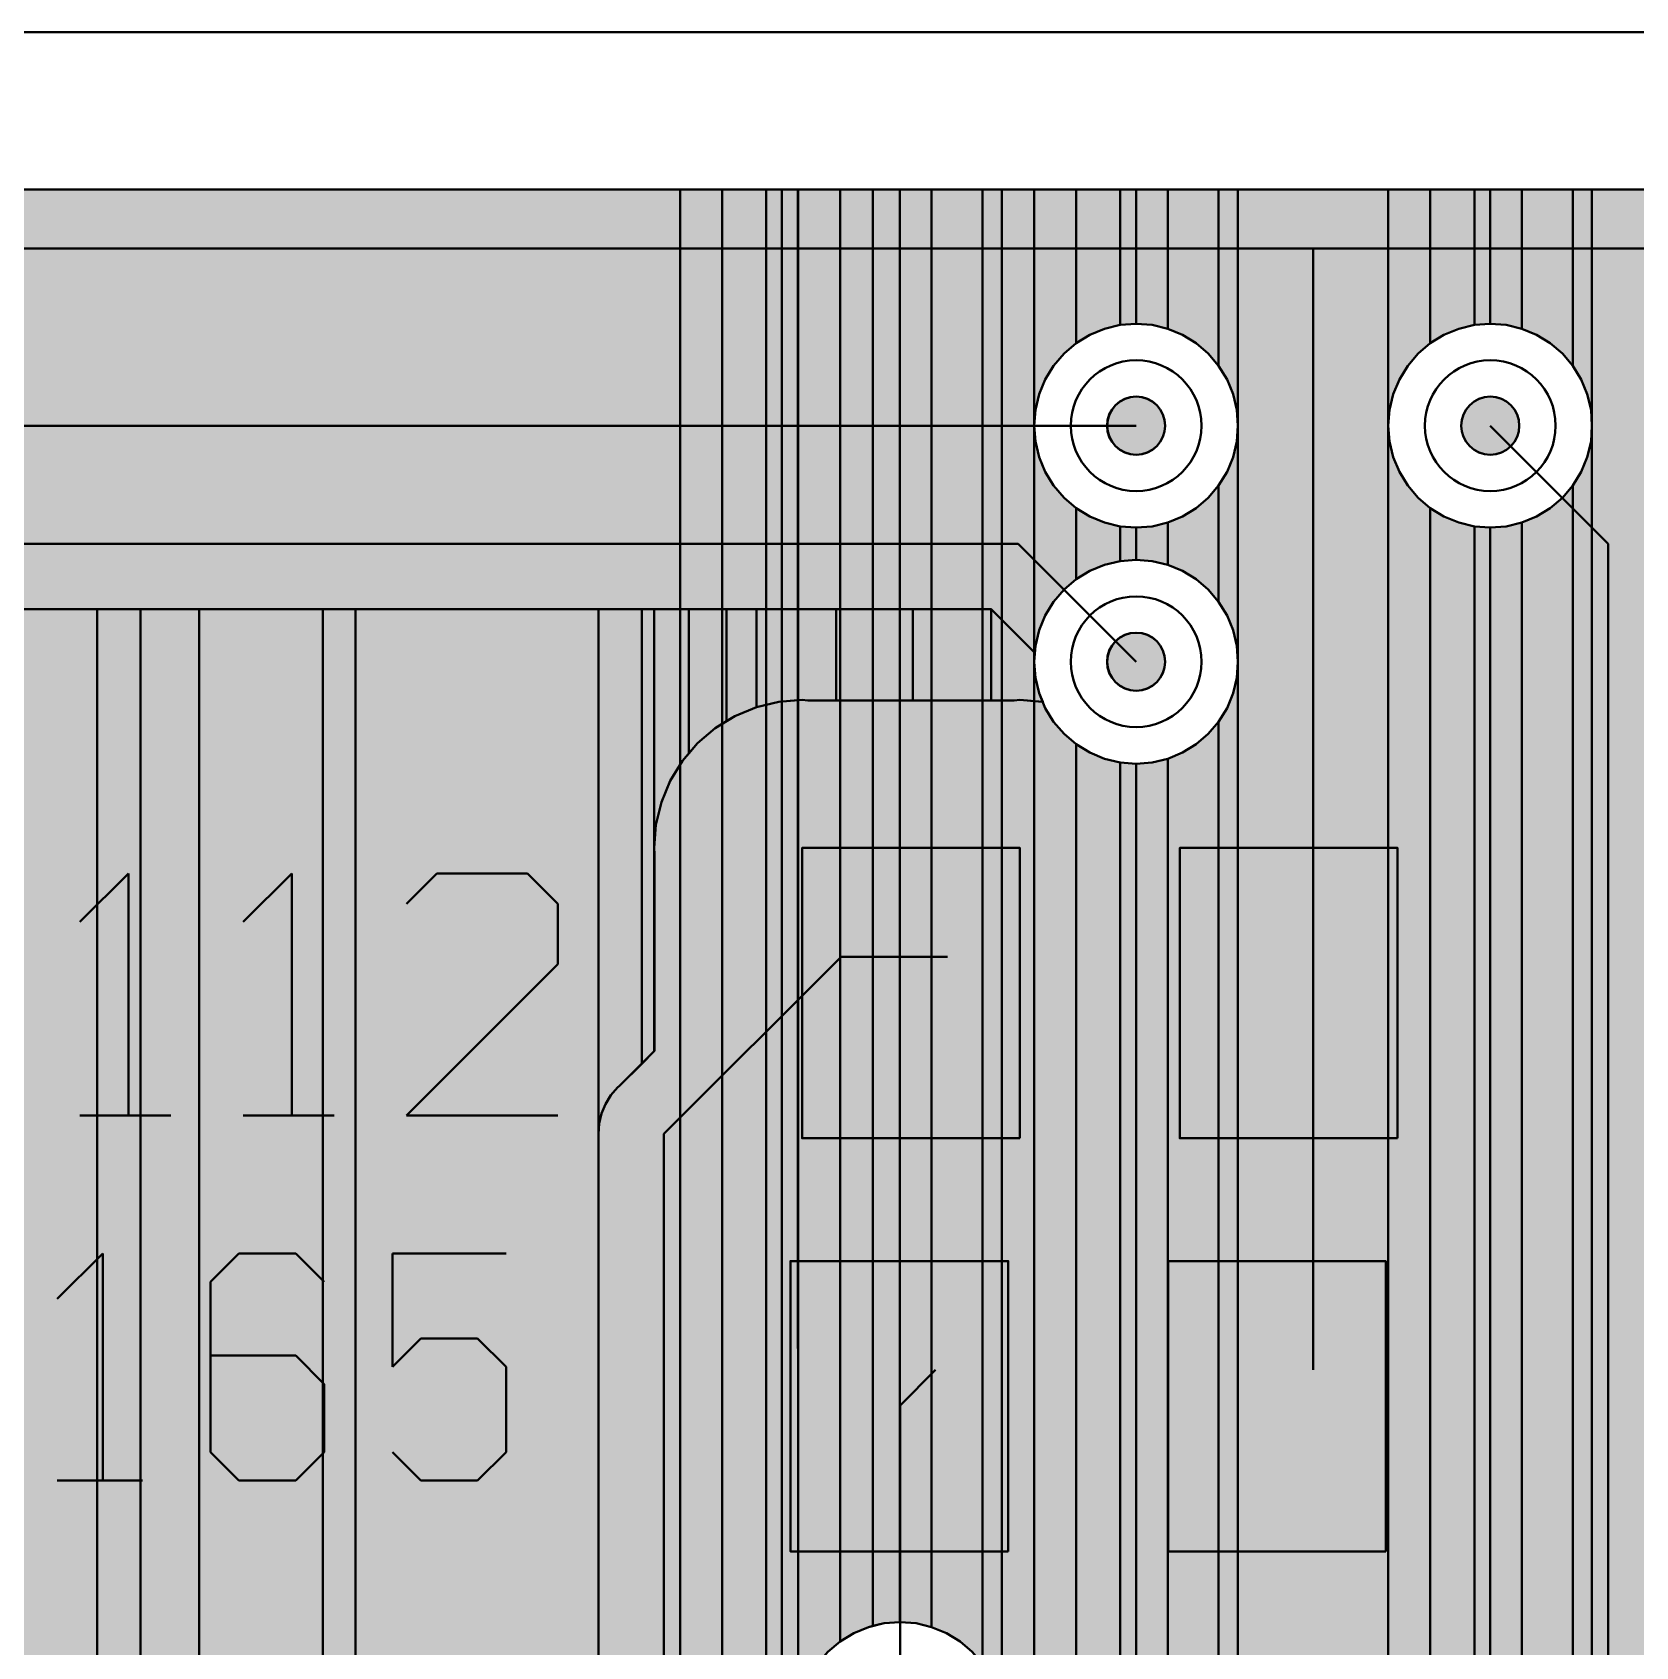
# Model space of a CAD drawing. Header units: millimetres. Extents: x 3.8 to 71.6, y 3.7 to 38.5.
# Drawn here: x 46.09 to 51.61, y 32.89 to 38.45 of the extents above; entities that cross this region are included whole.
import ezdxf

# ---------------------------------------------------------------- set-up
doc = ezdxf.new("R2010")
doc.units = ezdxf.units.MM
for name, color, linetype in [('bottom_copper', 7, 'Continuous'), ('drill_plated', 7, 'Continuous'), ('outline', 7, 'Continuous'), ('top_copper', 7, 'Continuous'), ('top_silk', 7, 'Continuous')]:
    doc.layers.add(name, color=color, linetype=linetype)

# ---------------------------------------------------------------- blocks, each defined once
blk = doc.blocks.new('Block560')
at = {"layer": 'bottom_copper', "lineweight": 40}
for points in [[(0, 33.3031), (-0.0536, 33.316), (-0.1085, 33.3203), (-0.109, 33.3202), (-0.109, 33.782), (0, 33.782), (0, 33.3031)], [(0.1755, 33.1756), (0.1398, 33.2175), (0.0979, 33.2532), (0.0509, 33.282), (0, 33.3031), (0, 33.782), (0.1755, 33.782), (0.1755, 33.1756)], [(0.2415, 32.9692), (0.2383, 33.0241), (0.2254, 33.0777), (0.2043, 33.1286), (0.1755, 33.1756), (0.1755, 33.782), (0.2415, 33.782), (0.2415, 32.9692)], [(5.0268, 0), (0.2415, 0), (0.2415, 33.782), (5.0268, 33.782), (5.0268, 0)], [(0.2415, 0), (0.1755, 0), (0.1755, 32.7628), (0.2043, 32.8098), (0.2254, 32.8607), (0.2383, 32.9143), (0.2415, 32.9692), (0.2415, 0)], [(0.1755, 0), (0, 0), (0, 32.6353), (0.0509, 32.6564), (0.0979, 32.6852), (0.1398, 32.7209), (0.1755, 32.7628), (0.1755, 0)], [(0, 0), (-0.109, 0), (-0.109, 32.6182), (-0.1085, 32.6181), (-0.0536, 32.6224), (0, 32.6353), (0, 0)]]:
    blk.add_hatch(color=7, dxfattribs=at).paths.add_polyline_path(points, flags=0)
at = {"layer": 'bottom_copper', "color": 7, "lineweight": 40}
for points in [[(0, 33.3031), (-0.0536, 33.316), (-0.1085, 33.3203), (-0.109, 33.3202), (-0.109, 33.782), (0, 33.782), (0, 33.3031)], [(0.1755, 33.1756), (0.1398, 33.2175), (0.0979, 33.2532), (0.0509, 33.282), (0, 33.3031), (0, 33.782), (0.1755, 33.782), (0.1755, 33.1756)], [(0.2415, 32.9692), (0.2383, 33.0241), (0.2254, 33.0777), (0.2043, 33.1286), (0.1755, 33.1756), (0.1755, 33.782), (0.2415, 33.782), (0.2415, 32.9692)], [(5.0268, 0), (0.2415, 0), (0.2415, 33.782), (5.0268, 33.782), (5.0268, 0)], [(0.2415, 0), (0.1755, 0), (0.1755, 32.7628), (0.2043, 32.8098), (0.2254, 32.8607), (0.2383, 32.9143), (0.2415, 32.9692), (0.2415, 0)], [(0.1755, 0), (0, 0), (0, 32.6353), (0.0509, 32.6564), (0.0979, 32.6852), (0.1398, 32.7209), (0.1755, 32.7628), (0.1755, 0)], [(0, 0), (-0.109, 0), (-0.109, 32.6182), (-0.1085, 32.6181), (-0.0536, 32.6224), (0, 32.6353), (0, 0)]]:
    blk.add_lwpolyline(points, close=True, dxfattribs=at)
blk = doc.blocks.new('Block825')
at = {"layer": 'bottom_copper', "lineweight": 40}
for points in [[(0, 33.3031), (-0.0536, 33.316), (-0.1085, 33.3203), (-0.109, 33.3202), (-0.109, 33.782), (0, 33.782), (0, 33.3031)], [(0.1755, 33.1756), (0.1398, 33.2175), (0.0979, 33.2532), (0.0509, 33.282), (0, 33.3031), (0, 33.782), (0.1755, 33.782), (0.1755, 33.1756)], [(0.2415, 32.9692), (0.2383, 33.0241), (0.2254, 33.0777), (0.2043, 33.1286), (0.1755, 33.1756), (0.1755, 33.782), (0.2415, 33.782), (0.2415, 32.9692)], [(0.7596, 0), (0.2415, 0), (0.2415, 33.782), (0.7596, 33.782), (0.7596, 0)], [(0.9043, 33.2532), (0.8624, 33.2175), (0.8267, 33.1756), (0.7979, 33.1286), (0.7768, 33.0777), (0.7639, 33.0241), (0.7596, 32.9692), (0.7596, 33.782), (0.9043, 33.782), (0.9043, 33.2532)], [(1.0558, 33.316), (1.0022, 33.3031), (0.9513, 33.282), (0.9043, 33.2532), (0.9043, 33.782), (1.0558, 33.782), (1.0558, 33.316)], [(1.1102, 33.3202), (1.0558, 33.316), (1.0558, 33.782), (1.1102, 33.782), (1.1102, 33.3202)], [(0.2415, 32.1564), (0.2383, 32.2113), (0.2254, 32.2649), (0.2043, 32.3158), (0.1755, 32.3628), (0.1755, 32.7628), (0.2043, 32.8098), (0.2254, 32.8607), (0.2383, 32.9143), (0.2415, 32.9692), (0.2415, 32.1564)], [(0.9043, 0), (0.7596, 0), (0.7596, 32.9692), (0.7639, 32.9143), (0.7768, 32.8607), (0.7979, 32.8098), (0.8267, 32.7628), (0.8624, 32.7209), (0.9043, 32.6852), (0.9043, 0)], [(0.1755, 32.3628), (0.1398, 32.4047), (0.0979, 32.4404), (0.0509, 32.4692), (0, 32.4903), (0, 32.6353), (0.0509, 32.6564), (0.0979, 32.6852), (0.1398, 32.7209), (0.1755, 32.7628), (0.1755, 32.3628)], [(0, 32.4903), (-0.0536, 32.5032), (-0.1085, 32.5075), (-0.109, 32.5074), (-0.109, 32.6182), (-0.1085, 32.6181), (-0.0536, 32.6224), (0, 32.6353), (0, 32.4903)], [(1.0558, 0), (0.9043, 0), (0.9043, 32.6852), (0.9513, 32.6564), (1.0022, 32.6353), (1.0558, 32.6224), (1.0558, 0)], [(1.1102, 0), (1.0558, 0), (1.0558, 32.6224), (1.1102, 32.6182), (1.1102, 0)], [(0.2415, 0), (0.1755, 0), (0.1755, 31.95), (0.2043, 31.997), (0.2254, 32.0479), (0.2383, 32.1015), (0.2415, 32.1564), (0.2415, 0)], [(0.1755, 0), (0, 0), (0, 31.8225), (0.0509, 31.8436), (0.0979, 31.8724), (0.1398, 31.9081), (0.1755, 31.95), (0.1755, 0)], [(0, 0), (-0.109, 0), (-0.109, 31.8054), (-0.1085, 31.8053), (-0.0536, 31.8096), (0, 31.8225), (0, 0)]]:
    blk.add_hatch(color=7, dxfattribs=at).paths.add_polyline_path(points, flags=0)
at = {"layer": 'bottom_copper', "color": 7, "lineweight": 40}
for points in [[(0, 33.3031), (-0.0536, 33.316), (-0.1085, 33.3203), (-0.109, 33.3202), (-0.109, 33.782), (0, 33.782), (0, 33.3031)], [(0.1755, 33.1756), (0.1398, 33.2175), (0.0979, 33.2532), (0.0509, 33.282), (0, 33.3031), (0, 33.782), (0.1755, 33.782), (0.1755, 33.1756)], [(0.2415, 32.9692), (0.2383, 33.0241), (0.2254, 33.0777), (0.2043, 33.1286), (0.1755, 33.1756), (0.1755, 33.782), (0.2415, 33.782), (0.2415, 32.9692)], [(0.7596, 0), (0.2415, 0), (0.2415, 33.782), (0.7596, 33.782), (0.7596, 0)], [(0.9043, 33.2532), (0.8624, 33.2175), (0.8267, 33.1756), (0.7979, 33.1286), (0.7768, 33.0777), (0.7639, 33.0241), (0.7596, 32.9692), (0.7596, 33.782), (0.9043, 33.782), (0.9043, 33.2532)], [(1.0558, 33.316), (1.0022, 33.3031), (0.9513, 33.282), (0.9043, 33.2532), (0.9043, 33.782), (1.0558, 33.782), (1.0558, 33.316)], [(1.1102, 33.3202), (1.0558, 33.316), (1.0558, 33.782), (1.1102, 33.782), (1.1102, 33.3202)], [(0.2415, 32.1564), (0.2383, 32.2113), (0.2254, 32.2649), (0.2043, 32.3158), (0.1755, 32.3628), (0.1755, 32.7628), (0.2043, 32.8098), (0.2254, 32.8607), (0.2383, 32.9143), (0.2415, 32.9692), (0.2415, 32.1564)], [(0.9043, 0), (0.7596, 0), (0.7596, 32.9692), (0.7639, 32.9143), (0.7768, 32.8607), (0.7979, 32.8098), (0.8267, 32.7628), (0.8624, 32.7209), (0.9043, 32.6852), (0.9043, 0)], [(0.1755, 32.3628), (0.1398, 32.4047), (0.0979, 32.4404), (0.0509, 32.4692), (0, 32.4903), (0, 32.6353), (0.0509, 32.6564), (0.0979, 32.6852), (0.1398, 32.7209), (0.1755, 32.7628), (0.1755, 32.3628)], [(0, 32.4903), (-0.0536, 32.5032), (-0.1085, 32.5075), (-0.109, 32.5074), (-0.109, 32.6182), (-0.1085, 32.6181), (-0.0536, 32.6224), (0, 32.6353), (0, 32.4903)], [(1.0558, 0), (0.9043, 0), (0.9043, 32.6852), (0.9513, 32.6564), (1.0022, 32.6353), (1.0558, 32.6224), (1.0558, 0)], [(1.1102, 0), (1.0558, 0), (1.0558, 32.6224), (1.1102, 32.6182), (1.1102, 0)], [(0.2415, 0), (0.1755, 0), (0.1755, 31.95), (0.2043, 31.997), (0.2254, 32.0479), (0.2383, 32.1015), (0.2415, 32.1564), (0.2415, 0)], [(0.1755, 0), (0, 0), (0, 31.8225), (0.0509, 31.8436), (0.0979, 31.8724), (0.1398, 31.9081), (0.1755, 31.95), (0.1755, 0)], [(0, 0), (-0.109, 0), (-0.109, 31.8054), (-0.1085, 31.8053), (-0.0536, 31.8096), (0, 31.8225), (0, 0)]]:
    blk.add_lwpolyline(points, close=True, dxfattribs=at)
blk = doc.blocks.new('Block1109')
at = {"layer": 'bottom_copper', "lineweight": 40}
for points in [[(0, 28.8327), (-0.0536, 28.8456), (-0.1085, 28.8499), (-0.109, 28.8498), (-0.109, 33.782), (0, 33.782), (0, 28.8327)], [(0.1755, 28.7052), (0.1398, 28.7471), (0.0979, 28.7828), (0.0509, 28.8116), (0, 28.8327), (0, 33.782), (0.1755, 33.782), (0.1755, 28.7052)], [(0.2415, 28.4988), (0.2383, 28.5537), (0.2254, 28.6073), (0.2043, 28.6582), (0.1755, 28.7052), (0.1755, 33.782), (0.2415, 33.782), (0.2415, 28.4988)], [(0.3532, 0), (0.2415, 0), (0.2415, 33.782), (0.3532, 33.782), (0.3532, 0)], [(0.4979, 33.2532), (0.456, 33.2175), (0.4203, 33.1756), (0.3915, 33.1286), (0.3704, 33.0777), (0.3575, 33.0241), (0.3532, 32.9692), (0.3532, 33.782), (0.4979, 33.782), (0.4979, 33.2532)], [(0.6494, 33.316), (0.5958, 33.3031), (0.5449, 33.282), (0.4979, 33.2532), (0.4979, 33.782), (0.6494, 33.782), (0.6494, 33.316)], [(0.7038, 33.3202), (0.6494, 33.316), (0.6494, 33.782), (0.7038, 33.782), (0.7038, 33.3202)], [(0.4979, 32.4404), (0.456, 32.4047), (0.4203, 32.3628), (0.3915, 32.3158), (0.3704, 32.2649), (0.3575, 32.2113), (0.3532, 32.1564), (0.3532, 32.9692), (0.3575, 32.9143), (0.3704, 32.8607), (0.3915, 32.8098), (0.4203, 32.7628), (0.456, 32.7209), (0.4979, 32.6852), (0.4979, 32.4404)], [(0.6494, 32.5032), (0.5958, 32.4903), (0.5449, 32.4692), (0.4979, 32.4404), (0.4979, 32.6852), (0.5449, 32.6564), (0.5958, 32.6353), (0.6494, 32.6224), (0.6494, 32.5032)], [(0.7038, 32.5074), (0.6494, 32.5032), (0.6494, 32.6224), (0.7038, 32.6182), (0.7038, 32.5074)], [(0.4979, 0), (0.3532, 0), (0.3532, 32.1564), (0.3575, 32.1015), (0.3704, 32.0479), (0.3915, 31.997), (0.4203, 31.95), (0.456, 31.9081), (0.4979, 31.8724), (0.4979, 0)], [(0.6494, 0), (0.4979, 0), (0.4979, 31.8724), (0.5449, 31.8436), (0.5958, 31.8225), (0.6494, 31.8096), (0.6494, 0)], [(0.7038, 0), (0.6494, 0), (0.6494, 31.8096), (0.7038, 31.8054), (0.7038, 0)]]:
    blk.add_hatch(color=7, dxfattribs=at).paths.add_polyline_path(points, flags=0)
at = {"layer": 'bottom_copper', "color": 7, "lineweight": 40}
for points in [[(0, 28.8327), (-0.0536, 28.8456), (-0.1085, 28.8499), (-0.109, 28.8498), (-0.109, 33.782), (0, 33.782), (0, 28.8327)], [(0.1755, 28.7052), (0.1398, 28.7471), (0.0979, 28.7828), (0.0509, 28.8116), (0, 28.8327), (0, 33.782), (0.1755, 33.782), (0.1755, 28.7052)], [(0.2415, 28.4988), (0.2383, 28.5537), (0.2254, 28.6073), (0.2043, 28.6582), (0.1755, 28.7052), (0.1755, 33.782), (0.2415, 33.782), (0.2415, 28.4988)], [(0.3532, 0), (0.2415, 0), (0.2415, 33.782), (0.3532, 33.782), (0.3532, 0)], [(0.4979, 33.2532), (0.456, 33.2175), (0.4203, 33.1756), (0.3915, 33.1286), (0.3704, 33.0777), (0.3575, 33.0241), (0.3532, 32.9692), (0.3532, 33.782), (0.4979, 33.782), (0.4979, 33.2532)], [(0.6494, 33.316), (0.5958, 33.3031), (0.5449, 33.282), (0.4979, 33.2532), (0.4979, 33.782), (0.6494, 33.782), (0.6494, 33.316)], [(0.7038, 33.3202), (0.6494, 33.316), (0.6494, 33.782), (0.7038, 33.782), (0.7038, 33.3202)], [(0.4979, 32.4404), (0.456, 32.4047), (0.4203, 32.3628), (0.3915, 32.3158), (0.3704, 32.2649), (0.3575, 32.2113), (0.3532, 32.1564), (0.3532, 32.9692), (0.3575, 32.9143), (0.3704, 32.8607), (0.3915, 32.8098), (0.4203, 32.7628), (0.456, 32.7209), (0.4979, 32.6852), (0.4979, 32.4404)], [(0.6494, 32.5032), (0.5958, 32.4903), (0.5449, 32.4692), (0.4979, 32.4404), (0.4979, 32.6852), (0.5449, 32.6564), (0.5958, 32.6353), (0.6494, 32.6224), (0.6494, 32.5032)], [(0.7038, 32.5074), (0.6494, 32.5032), (0.6494, 32.6224), (0.7038, 32.6182), (0.7038, 32.5074)], [(0.4979, 0), (0.3532, 0), (0.3532, 32.1564), (0.3575, 32.1015), (0.3704, 32.0479), (0.3915, 31.997), (0.4203, 31.95), (0.456, 31.9081), (0.4979, 31.8724), (0.4979, 0)], [(0.6494, 0), (0.4979, 0), (0.4979, 31.8724), (0.5449, 31.8436), (0.5958, 31.8225), (0.6494, 31.8096), (0.6494, 0)], [(0.7038, 0), (0.6494, 0), (0.6494, 31.8096), (0.7038, 31.8054), (0.7038, 0)]]:
    blk.add_lwpolyline(points, close=True, dxfattribs=at)
blk = doc.blocks.new('Block1423')
at = {"layer": 'bottom_copper', "lineweight": 40}
for points in [[(-0.0536, 25.7976), (-0.1085, 25.8019), (-0.109, 25.8018), (-0.109, 33.782), (-0.0536, 33.782), (-0.0532, 25.7975)], [(0.0915, 28.7828), (0.0496, 28.7471), (0.0139, 28.7052), (-0.0149, 28.6582), (-0.036, 28.6073), (-0.0489, 28.5537), (-0.0532, 28.4988), (-0.0532, 33.782), (0.0915, 33.782), (0.0915, 28.7828)], [(0.2043, 28.8363), (0.1894, 28.8327), (0.1385, 28.8116), (0.0915, 28.7828), (0.0915, 33.782), (0.2043, 33.782), (0.2043, 28.8363)], [(0.2974, 28.8498), (0.243, 28.8456), (0.2043, 28.8363), (0.2043, 33.782), (0.2974, 33.782), (0.2974, 28.8498)]]:
    blk.add_hatch(color=7, dxfattribs=at).paths.add_polyline_path(points, flags=0)
at = {"layer": 'bottom_copper', "color": 7, "lineweight": 40}
for points in [[(-0.0536, 25.7976), (-0.1085, 25.8019), (-0.109, 25.8018), (-0.109, 33.782), (-0.0536, 33.782), (-0.0532, 25.7975)], [(0.0915, 28.7828), (0.0496, 28.7471), (0.0139, 28.7052), (-0.0149, 28.6582), (-0.036, 28.6073), (-0.0489, 28.5537), (-0.0532, 28.4988), (-0.0532, 33.782), (0.0915, 33.782), (0.0915, 28.7828)], [(0.2043, 28.8363), (0.1894, 28.8327), (0.1385, 28.8116), (0.0915, 28.7828), (0.0915, 33.782), (0.2043, 33.782), (0.2043, 28.8363)], [(0.2974, 28.8498), (0.243, 28.8456), (0.2043, 28.8363), (0.2043, 33.782), (0.2974, 33.782), (0.2974, 28.8498)]]:
    blk.add_lwpolyline(points, close=True, dxfattribs=at)
blk = doc.blocks.new('Block4090')
at = {"layer": 'bottom_copper', "lineweight": 40}
for points in [[(7.5143, 0), (3.4801, 0), (3.4801, 33.782), (7.5143, 33.782), (7.5143, 0)], [(7.659, 25.7348), (7.6171, 25.6991), (7.5814, 25.6572), (7.5526, 25.6102), (7.5315, 25.5593), (7.5186, 25.5057), (7.5143, 25.4508), (7.5143, 33.782), (7.659, 33.782), (7.659, 25.7348)], [(7.8105, 25.7976), (7.7569, 25.7847), (7.706, 25.7636), (7.659, 25.7348), (7.659, 33.782), (7.8105, 33.782), (7.8105, 25.7976)], [(7.8649, 25.8018), (7.8105, 25.7976), (7.8105, 33.782), (7.8649, 33.782), (7.8649, 25.8018)]]:
    blk.add_hatch(color=7, dxfattribs=at).paths.add_polyline_path(points, flags=0)
at = {"layer": 'bottom_copper', "color": 7, "lineweight": 40}
for points in [[(7.5143, 0), (3.4801, 0), (3.4801, 33.782), (7.5143, 33.782), (7.5143, 0)], [(7.659, 25.7348), (7.6171, 25.6991), (7.5814, 25.6572), (7.5526, 25.6102), (7.5315, 25.5593), (7.5186, 25.5057), (7.5143, 25.4508), (7.5143, 33.782), (7.659, 33.782), (7.659, 25.7348)], [(7.8105, 25.7976), (7.7569, 25.7847), (7.706, 25.7636), (7.659, 25.7348), (7.659, 33.782), (7.8105, 33.782), (7.8105, 25.7976)], [(7.8649, 25.8018), (7.8105, 25.7976), (7.8105, 33.782), (7.8649, 33.782), (7.8649, 25.8018)]]:
    blk.add_lwpolyline(points, close=True, dxfattribs=at)
blk = doc.blocks.new('Block28972')
at = {"layer": 'top_copper', "lineweight": 40}
for points in [[(4.8156, 25.6758), (3.3356, 25.6758), (3.3356, 31.6575), (4.0159, 32.3378), (4.8156, 32.3378), (4.8156, 25.6758)], [(4.9649, 25.6758), (4.8156, 25.6758), (4.8156, 32.3378), (4.9649, 32.3378), (4.9649, 25.6758)], [(5.1677, 25.6758), (4.9649, 25.6758), (4.9649, 32.3378), (5.1677, 32.3378), (5.1677, 25.6758)], [(5.593, 25.6758), (5.1677, 25.6758), (5.1677, 32.3378), (5.593, 32.3378), (5.593, 25.6758)], [(5.705, 25.6758), (5.593, 25.6758), (5.593, 32.3378), (5.705, 32.3378), (5.705, 25.6758)], [(6.5418, 25.6758), (5.705, 25.6758), (5.705, 32.3378), (6.5418, 32.3378), (6.5418, 25.6758)], [(6.6907, 30.7722), (6.6146, 30.6961), (6.6079, 30.6904), (6.585, 30.6636), (6.5664, 30.6333), (6.5529, 30.6005), (6.5446, 30.5661), (6.5418, 30.5308), (6.5418, 32.3378), (6.6907, 32.3378), (6.6907, 30.7722)], [(6.7337, 30.8152), (6.6907, 30.7722), (6.6907, 32.3378), (6.7337, 32.3378), (6.7337, 30.8152)], [(6.8526, 31.8401), (6.831, 31.8148), (6.7892, 31.7466), (6.7586, 31.6728), (6.7399, 31.595), (6.7337, 31.5153), (6.7337, 32.3378), (6.8526, 32.3378), (6.8526, 31.8401)], [(6.9823, 31.9512), (6.9437, 31.9276), (6.8829, 31.8756), (6.8526, 31.8401), (6.8526, 32.3378), (6.9823, 32.3378), (6.9823, 31.9512)], [(7.0858, 31.9999), (7.0119, 31.9693), (6.9823, 31.9512), (6.9823, 32.3378), (7.0858, 32.3378), (7.0858, 31.9999)], [(7.2288, 32.0238), (7.1635, 32.0186), (7.0858, 31.9999), (7.0858, 32.3378), (7.2288, 32.3378), (7.2288, 32.0238)], [(7.3606, 32.0233), (7.2632, 32.0233), (7.2432, 32.0249), (7.2288, 32.0238), (7.2288, 32.3378), (7.3606, 32.3378), (7.3606, 32.0233)], [(7.4867, 32.0233), (7.3606, 32.0233), (7.3606, 32.3378), (7.4867, 32.3378), (7.4867, 32.0233)], [(7.6239, 32.0233), (7.4867, 32.0233), (7.4867, 32.3378), (7.6239, 32.3378), (7.6239, 32.0233)], [(7.8935, 32.0233), (7.6239, 32.0233), (7.6239, 32.3378), (7.8935, 32.3378), (7.8935, 32.0233)], [(8.042, 32.021), (7.9931, 32.0249), (7.9731, 32.0233), (7.8935, 32.0233), (7.8935, 32.3378), (8.042, 32.1893), (8.042, 32.021)], [(8.042, 32.1564), (8.042, 32.1893), (8.0444, 32.1869), (8.042, 32.1564)], [(8.042, 32.021), (8.042, 32.1564), (8.0463, 32.1015), (8.0592, 32.0479), (8.0713, 32.0187), (8.042, 32.021)], [(6.7352, 30.8167), (6.7337, 30.8152), (6.7337, 31.5153), (6.7352, 31.4954), (6.7352, 30.8167)], [(6.5425, 28.5076), (6.5418, 28.4988), (6.5418, 30.5308), (6.5425, 30.522), (6.5425, 28.5076)]]:
    blk.add_hatch(color=7, dxfattribs=at).paths.add_polyline_path(points, flags=0)
at = {"layer": 'top_copper', "color": 7, "lineweight": 40}
for points in [[(4.8156, 25.6758), (3.3356, 25.6758), (3.3356, 31.6575), (4.0159, 32.3378), (4.8156, 32.3378), (4.8156, 25.6758)], [(4.9649, 25.6758), (4.8156, 25.6758), (4.8156, 32.3378), (4.9649, 32.3378), (4.9649, 25.6758)], [(5.1677, 25.6758), (4.9649, 25.6758), (4.9649, 32.3378), (5.1677, 32.3378), (5.1677, 25.6758)], [(5.593, 25.6758), (5.1677, 25.6758), (5.1677, 32.3378), (5.593, 32.3378), (5.593, 25.6758)], [(5.705, 25.6758), (5.593, 25.6758), (5.593, 32.3378), (5.705, 32.3378), (5.705, 25.6758)], [(6.5418, 25.6758), (5.705, 25.6758), (5.705, 32.3378), (6.5418, 32.3378), (6.5418, 25.6758)], [(6.6907, 30.7722), (6.6146, 30.6961), (6.6079, 30.6904), (6.585, 30.6636), (6.5664, 30.6333), (6.5529, 30.6005), (6.5446, 30.5661), (6.5418, 30.5308), (6.5418, 32.3378), (6.6907, 32.3378), (6.6907, 30.7722)], [(6.7337, 30.8152), (6.6907, 30.7722), (6.6907, 32.3378), (6.7337, 32.3378), (6.7337, 30.8152)], [(6.8526, 31.8401), (6.831, 31.8148), (6.7892, 31.7466), (6.7586, 31.6728), (6.7399, 31.595), (6.7337, 31.5153), (6.7337, 32.3378), (6.8526, 32.3378), (6.8526, 31.8401)], [(6.9823, 31.9512), (6.9437, 31.9276), (6.8829, 31.8756), (6.8526, 31.8401), (6.8526, 32.3378), (6.9823, 32.3378), (6.9823, 31.9512)], [(7.0858, 31.9999), (7.0119, 31.9693), (6.9823, 31.9512), (6.9823, 32.3378), (7.0858, 32.3378), (7.0858, 31.9999)], [(7.2288, 32.0238), (7.1635, 32.0186), (7.0858, 31.9999), (7.0858, 32.3378), (7.2288, 32.3378), (7.2288, 32.0238)], [(7.3606, 32.0233), (7.2632, 32.0233), (7.2432, 32.0249), (7.2288, 32.0238), (7.2288, 32.3378), (7.3606, 32.3378), (7.3606, 32.0233)], [(7.4867, 32.0233), (7.3606, 32.0233), (7.3606, 32.3378), (7.4867, 32.3378), (7.4867, 32.0233)], [(7.6239, 32.0233), (7.4867, 32.0233), (7.4867, 32.3378), (7.6239, 32.3378), (7.6239, 32.0233)], [(7.8935, 32.0233), (7.6239, 32.0233), (7.6239, 32.3378), (7.8935, 32.3378), (7.8935, 32.0233)], [(8.042, 32.021), (7.9931, 32.0249), (7.9731, 32.0233), (7.8935, 32.0233), (7.8935, 32.3378), (8.042, 32.1893), (8.042, 32.021)], [(8.042, 32.1564), (8.042, 32.1893), (8.0444, 32.1869), (8.042, 32.1564)], [(8.042, 32.021), (8.042, 32.1564), (8.0463, 32.1015), (8.0592, 32.0479), (8.0713, 32.0187), (8.042, 32.021)], [(6.7352, 30.8167), (6.7337, 30.8152), (6.7337, 31.5153), (6.7352, 31.4954), (6.7352, 30.8167)], [(6.5425, 28.5076), (6.5418, 28.4988), (6.5418, 30.5308), (6.5425, 30.522), (6.5425, 28.5076)]]:
    blk.add_lwpolyline(points, close=True, dxfattribs=at)

msp = doc.modelspace()

# ---------------------------------------------------------------- hatches: boundary and pattern name
at = {"layer": 'bottom_copper', "lineweight": 40}
for points in [[(49.986, 37.076), (49.9803, 37.0572), (49.971, 37.0399), (49.9586, 37.0248), (49.9435, 37.0124), (49.9262, 37.0031), (49.9074, 36.9974), (49.8879, 36.9955), (49.8684, 36.9974), (49.8496, 37.0031), (49.8323, 37.0124), (49.8172, 37.0248), (49.8048, 37.0399), (49.7955, 37.0572), (49.7898, 37.076), (49.7879, 37.0955), (49.7898, 37.115), (49.7955, 37.1338), (49.8048, 37.1511), (49.8172, 37.1662), (49.8323, 37.1786), (49.8496, 37.1879), (49.8684, 37.1936), (49.8879, 37.1955), (49.9074, 37.1936), (49.9262, 37.1879), (49.9435, 37.1786), (49.9586, 37.1662), (49.971, 37.1511), (49.9803, 37.1338), (49.986, 37.115), (49.9879, 37.0955), (49.986, 37.076)], [(51.2052, 37.076), (51.1995, 37.0572), (51.1902, 37.0399), (51.1778, 37.0248), (51.1627, 37.0124), (51.1454, 37.0031), (51.1266, 36.9974), (51.1071, 36.9955), (51.0876, 36.9974), (51.0688, 37.0031), (51.0515, 37.0124), (51.0364, 37.0248), (51.024, 37.0399), (51.0147, 37.0572), (51.009, 37.076), (51.0071, 37.0955), (51.009, 37.115), (51.0147, 37.1338), (51.024, 37.1511), (51.0364, 37.1662), (51.0515, 37.1786), (51.0688, 37.1879), (51.0876, 37.1936), (51.1071, 37.1955), (51.1266, 37.1936), (51.1454, 37.1879), (51.1627, 37.1786), (51.1778, 37.1662), (51.1902, 37.1511), (51.1995, 37.1338), (51.2052, 37.115), (51.2071, 37.0955), (51.2052, 37.076)], [(49.986, 36.2632), (49.9803, 36.2444), (49.971, 36.2271), (49.9586, 36.212), (49.9435, 36.1996), (49.9262, 36.1903), (49.9074, 36.1846), (49.8879, 36.1827), (49.8684, 36.1846), (49.8496, 36.1903), (49.8323, 36.1996), (49.8172, 36.212), (49.8048, 36.2271), (49.7955, 36.2444), (49.7898, 36.2632), (49.7879, 36.2827), (49.7898, 36.3022), (49.7955, 36.321), (49.8048, 36.3383), (49.8172, 36.3534), (49.8323, 36.3658), (49.8496, 36.3751), (49.8684, 36.3808), (49.8879, 36.3827), (49.9074, 36.3808), (49.9262, 36.3751), (49.9435, 36.3658), (49.9586, 36.3534), (49.971, 36.3383), (49.9803, 36.321), (49.986, 36.3022), (49.9879, 36.2827), (49.986, 36.2632)]]:
    msp.add_hatch(color=7, dxfattribs=at).paths.add_polyline_path(points, flags=0)
at = {"layer": 'drill_plated', "lineweight": 40}
for points in [[(49.986, 37.076), (49.9803, 37.0572), (49.971, 37.0399), (49.9586, 37.0248), (49.9435, 37.0124), (49.9262, 37.0031), (49.9074, 36.9974), (49.8879, 36.9955), (49.8684, 36.9974), (49.8496, 37.0031), (49.8323, 37.0124), (49.8172, 37.0248), (49.8048, 37.0399), (49.7955, 37.0572), (49.7898, 37.076), (49.7879, 37.0955), (49.7898, 37.115), (49.7955, 37.1338), (49.8048, 37.1511), (49.8172, 37.1662), (49.8323, 37.1786), (49.8496, 37.1879), (49.8684, 37.1936), (49.8879, 37.1955), (49.9074, 37.1936), (49.9262, 37.1879), (49.9435, 37.1786), (49.9586, 37.1662), (49.971, 37.1511), (49.9803, 37.1338), (49.986, 37.115), (49.9879, 37.0955), (49.986, 37.076)], [(51.2052, 37.076), (51.1995, 37.0572), (51.1902, 37.0399), (51.1778, 37.0248), (51.1627, 37.0124), (51.1454, 37.0031), (51.1266, 36.9974), (51.1071, 36.9955), (51.0876, 36.9974), (51.0688, 37.0031), (51.0515, 37.0124), (51.0364, 37.0248), (51.024, 37.0399), (51.0147, 37.0572), (51.009, 37.076), (51.0071, 37.0955), (51.009, 37.115), (51.0147, 37.1338), (51.024, 37.1511), (51.0364, 37.1662), (51.0515, 37.1786), (51.0688, 37.1879), (51.0876, 37.1936), (51.1071, 37.1955), (51.1266, 37.1936), (51.1454, 37.1879), (51.1627, 37.1786), (51.1778, 37.1662), (51.1902, 37.1511), (51.1995, 37.1338), (51.2052, 37.115), (51.2071, 37.0955), (51.2052, 37.076)], [(49.986, 36.2632), (49.9803, 36.2444), (49.971, 36.2271), (49.9586, 36.212), (49.9435, 36.1996), (49.9262, 36.1903), (49.9074, 36.1846), (49.8879, 36.1827), (49.8684, 36.1846), (49.8496, 36.1903), (49.8323, 36.1996), (49.8172, 36.212), (49.8048, 36.2271), (49.7955, 36.2444), (49.7898, 36.2632), (49.7879, 36.2827), (49.7898, 36.3022), (49.7955, 36.321), (49.8048, 36.3383), (49.8172, 36.3534), (49.8323, 36.3658), (49.8496, 36.3751), (49.8684, 36.3808), (49.8879, 36.3827), (49.9074, 36.3808), (49.9262, 36.3751), (49.9435, 36.3658), (49.9586, 36.3534), (49.971, 36.3383), (49.9803, 36.321), (49.986, 36.3022), (49.9879, 36.2827), (49.986, 36.2632)]]:
    msp.add_hatch(color=7, dxfattribs=at).paths.add_polyline_path(points, flags=0)
at = {"layer": 'top_copper', "lineweight": 40}
for points in [[(49.986, 37.076), (49.9803, 37.0572), (49.971, 37.0399), (49.9586, 37.0248), (49.9435, 37.0124), (49.9262, 37.0031), (49.9074, 36.9974), (49.8879, 36.9955), (49.8684, 36.9974), (49.8496, 37.0031), (49.8323, 37.0124), (49.8172, 37.0248), (49.8048, 37.0399), (49.7955, 37.0572), (49.7898, 37.076), (49.7879, 37.0955), (49.7898, 37.115), (49.7955, 37.1338), (49.8048, 37.1511), (49.8172, 37.1662), (49.8323, 37.1786), (49.8496, 37.1879), (49.8684, 37.1936), (49.8879, 37.1955), (49.9074, 37.1936), (49.9262, 37.1879), (49.9435, 37.1786), (49.9586, 37.1662), (49.971, 37.1511), (49.9803, 37.1338), (49.986, 37.115), (49.9879, 37.0955), (49.986, 37.076)], [(51.2052, 37.076), (51.1995, 37.0572), (51.1902, 37.0399), (51.1778, 37.0248), (51.1627, 37.0124), (51.1454, 37.0031), (51.1266, 36.9974), (51.1071, 36.9955), (51.0876, 36.9974), (51.0688, 37.0031), (51.0515, 37.0124), (51.0364, 37.0248), (51.024, 37.0399), (51.0147, 37.0572), (51.009, 37.076), (51.0071, 37.0955), (51.009, 37.115), (51.0147, 37.1338), (51.024, 37.1511), (51.0364, 37.1662), (51.0515, 37.1786), (51.0688, 37.1879), (51.0876, 37.1936), (51.1071, 37.1955), (51.1266, 37.1936), (51.1454, 37.1879), (51.1627, 37.1786), (51.1778, 37.1662), (51.1902, 37.1511), (51.1995, 37.1338), (51.2052, 37.115), (51.2071, 37.0955), (51.2052, 37.076)], [(49.986, 36.2632), (49.9803, 36.2444), (49.971, 36.2271), (49.9586, 36.212), (49.9435, 36.1996), (49.9262, 36.1903), (49.9074, 36.1846), (49.8879, 36.1827), (49.8684, 36.1846), (49.8496, 36.1903), (49.8323, 36.1996), (49.8172, 36.212), (49.8048, 36.2271), (49.7955, 36.2444), (49.7898, 36.2632), (49.7879, 36.2827), (49.7898, 36.3022), (49.7955, 36.321), (49.8048, 36.3383), (49.8172, 36.3534), (49.8323, 36.3658), (49.8496, 36.3751), (49.8684, 36.3808), (49.8879, 36.3827), (49.9074, 36.3808), (49.9262, 36.3751), (49.9435, 36.3658), (49.9586, 36.3534), (49.971, 36.3383), (49.9803, 36.321), (49.986, 36.3022), (49.9879, 36.2827), (49.986, 36.2632)], [(49.4879, 34.6419), (48.738, 34.6419), (48.738, 35.6416), (49.4879, 35.6416), (49.4879, 34.6419)], [(50.7878, 34.6419), (50.038, 34.6419), (50.038, 35.6416), (50.7878, 35.6416), (50.7878, 34.6419)], [(49.4475, 33.2195), (48.6976, 33.2195), (48.6976, 34.2192), (49.4475, 34.2192), (49.4475, 33.2195)], [(50.7474, 33.2195), (49.9976, 33.2195), (49.9976, 34.2192), (50.7474, 34.2192), (50.7474, 33.2195)]]:
    msp.add_hatch(color=7, dxfattribs=at).paths.add_polyline_path(points, flags=0)

# ---------------------------------------------------------------- linework, layer by layer
at = {"layer": 'bottom_copper', "color": 7, "lineweight": 40}
for p, q in [((40.6985, 37.9083), (48.6682, 37.9083)), ((48.6682, 29.9281), (48.6682, 37.9083)), ((48.6682, 37.9083), (49.0746, 37.9083)), ((48.6682, 37.9083), (48.6682, 29.9281)), ((49.0746, 32.9761), (49.0746, 37.9083)), ((49.0746, 37.9083), (49.8874, 37.9083)), ((49.0746, 37.9083), (49.0746, 32.9761)), ((49.8874, 37.4465), (49.8874, 37.9083)), ((49.8874, 37.9083), (51.1066, 37.9083)), ((49.8874, 37.9083), (49.8874, 37.4465)), ((51.1066, 37.4465), (51.1066, 37.9083)), ((51.1066, 37.9083), (56.593, 37.9083)), ((51.1066, 37.9083), (51.1066, 37.4465)), ((49.7794, 37.4294), (49.7285, 37.4083)), ((49.833, 37.4423), (49.7794, 37.4294)), ((49.8874, 37.4465), (49.833, 37.4423)), ((49.8879, 37.4466), (49.8874, 37.4465)), ((49.9428, 37.4423), (49.8879, 37.4466)), ((49.9964, 37.4294), (49.9428, 37.4423)), ((50.0473, 37.4083), (49.9964, 37.4294)), ((50.9986, 37.4294), (50.9477, 37.4083)), ((51.0522, 37.4423), (50.9986, 37.4294)), ((51.1066, 37.4465), (51.0522, 37.4423)), ((51.1071, 37.4466), (51.1066, 37.4465)), ((51.162, 37.4423), (51.1071, 37.4466)), ((51.2156, 37.4294), (51.162, 37.4423)), ((51.2665, 37.4083), (51.2156, 37.4294)), ((49.6815, 37.3795), (49.6396, 37.3438)), ((49.7285, 37.4083), (49.6815, 37.3795)), ((50.0943, 37.3795), (50.0473, 37.4083)), ((50.1362, 37.3438), (50.0943, 37.3795)), ((50.9007, 37.3795), (50.8588, 37.3438)), ((50.9477, 37.4083), (50.9007, 37.3795)), ((51.3135, 37.3795), (51.2665, 37.4083)), ((51.3554, 37.3438), (51.3135, 37.3795)), ((49.6039, 37.3019), (49.5751, 37.2549)), ((49.6396, 37.3438), (49.6039, 37.3019)), ((50.1719, 37.3019), (50.1362, 37.3438)), ((50.2007, 37.2549), (50.1719, 37.3019)), ((50.8231, 37.3019), (50.7943, 37.2549)), ((50.8588, 37.3438), (50.8231, 37.3019)), ((51.3911, 37.3019), (51.3554, 37.3438)), ((51.4199, 37.2549), (51.3911, 37.3019)), ((49.5751, 37.2549), (49.554, 37.204)), ((50.2218, 37.204), (50.2007, 37.2549)), ((50.7943, 37.2549), (50.7732, 37.204)), ((51.441, 37.204), (51.4199, 37.2549)), ((49.554, 37.204), (49.5411, 37.1504)), ((50.2347, 37.1504), (50.2218, 37.204)), ((50.7732, 37.204), (50.7603, 37.1504)), ((51.4539, 37.1504), (51.441, 37.204)), ((49.5411, 37.1504), (49.5368, 37.0955)), ((50.2379, 37.0955), (50.2347, 37.1504)), ((50.7603, 37.1504), (50.756, 37.0955)), ((51.4571, 37.0955), (51.4539, 37.1504)), ((49.5368, 37.0955), (49.5411, 37.0406)), ((50.2347, 37.0406), (50.2379, 37.0955)), ((50.756, 37.0955), (50.7603, 37.0406)), ((51.4539, 37.0406), (51.4571, 37.0955)), ((49.5411, 37.0406), (49.554, 36.987)), ((50.2218, 36.987), (50.2347, 37.0406)), ((50.7603, 37.0406), (50.7732, 36.987)), ((51.441, 36.987), (51.4539, 37.0406)), ((49.554, 36.987), (49.5751, 36.9361)), ((50.2007, 36.9361), (50.2218, 36.987)), ((50.7732, 36.987), (50.7943, 36.9361)), ((51.4199, 36.9361), (51.441, 36.987)), ((49.5751, 36.9361), (49.6039, 36.8891)), ((50.1719, 36.8891), (50.2007, 36.9361)), ((50.7943, 36.9361), (50.8231, 36.8891)), ((51.3911, 36.8891), (51.4199, 36.9361)), ((49.6039, 36.8891), (49.6396, 36.8472)), ((50.1362, 36.8472), (50.1719, 36.8891)), ((50.8231, 36.8891), (50.8588, 36.8472)), ((51.3554, 36.8472), (51.3911, 36.8891)), ((49.6396, 36.8472), (49.6815, 36.8115)), ((49.6815, 36.8115), (49.7285, 36.7827)), ((50.0473, 36.7827), (50.0943, 36.8115)), ((50.0943, 36.8115), (50.1362, 36.8472)), ((50.8588, 36.8472), (50.9007, 36.8115)), ((50.9007, 36.8115), (50.9477, 36.7827)), ((51.2665, 36.7827), (51.3135, 36.8115)), ((51.3135, 36.8115), (51.3554, 36.8472)), ((49.7285, 36.7827), (49.7794, 36.7616)), ((49.7794, 36.7616), (49.833, 36.7487)), ((49.833, 36.7487), (49.8874, 36.7445)), ((49.8874, 36.6337), (49.8874, 36.7445)), ((49.8874, 36.7445), (49.8879, 36.7444)), ((49.8874, 36.7445), (49.8874, 36.6337)), ((49.8879, 36.7444), (49.9428, 36.7487)), ((49.9428, 36.7487), (49.9964, 36.7616)), ((49.9964, 36.7616), (50.0473, 36.7827)), ((50.9477, 36.7827), (50.9986, 36.7616)), ((50.9986, 36.7616), (51.0522, 36.7487)), ((51.0522, 36.7487), (51.1066, 36.7445)), ((51.1066, 4.1263), (51.1066, 36.7445)), ((51.1066, 36.7445), (51.1071, 36.7444)), ((51.1066, 36.7445), (51.1066, 4.1263)), ((51.1071, 36.7444), (51.162, 36.7487)), ((51.162, 36.7487), (51.2156, 36.7616)), ((51.2156, 36.7616), (51.2665, 36.7827)), ((49.8874, 36.6337), (49.833, 36.6295)), ((49.8879, 36.6338), (49.8874, 36.6337)), ((49.9428, 36.6295), (49.8879, 36.6338)), ((49.7285, 36.5955), (49.6815, 36.5667)), ((49.7794, 36.6166), (49.7285, 36.5955)), ((49.833, 36.6295), (49.7794, 36.6166)), ((49.9964, 36.6166), (49.9428, 36.6295)), ((50.0473, 36.5955), (49.9964, 36.6166)), ((50.0943, 36.5667), (50.0473, 36.5955)), ((49.6396, 36.531), (49.6039, 36.4891)), ((49.6815, 36.5667), (49.6396, 36.531)), ((50.1362, 36.531), (50.0943, 36.5667)), ((50.1719, 36.4891), (50.1362, 36.531)), ((49.6039, 36.4891), (49.5751, 36.4421)), ((50.2007, 36.4421), (50.1719, 36.4891)), ((49.5751, 36.4421), (49.554, 36.3912)), ((50.2218, 36.3912), (50.2007, 36.4421)), ((49.554, 36.3912), (49.5411, 36.3376)), ((50.2347, 36.3376), (50.2218, 36.3912)), ((49.5411, 36.3376), (49.5368, 36.2827)), ((50.2379, 36.2827), (50.2347, 36.3376)), ((49.5368, 36.2827), (49.5411, 36.2278)), ((50.2347, 36.2278), (50.2379, 36.2827)), ((49.5411, 36.2278), (49.554, 36.1742)), ((50.2218, 36.1742), (50.2347, 36.2278)), ((49.554, 36.1742), (49.5751, 36.1233)), ((50.2007, 36.1233), (50.2218, 36.1742)), ((49.5751, 36.1233), (49.6039, 36.0763)), ((49.6039, 36.0763), (49.6396, 36.0344)), ((50.1362, 36.0344), (50.1719, 36.0763)), ((50.1719, 36.0763), (50.2007, 36.1233)), ((49.6396, 36.0344), (49.6815, 35.9987)), ((50.0943, 35.9987), (50.1362, 36.0344)), ((49.6815, 35.9987), (49.7285, 35.9699)), ((49.7285, 35.9699), (49.7794, 35.9488)), ((49.9964, 35.9488), (50.0473, 35.9699)), ((50.0473, 35.9699), (50.0943, 35.9987)), ((49.7794, 35.9488), (49.833, 35.9359)), ((49.833, 35.9359), (49.8874, 35.9317)), ((49.8874, 4.1263), (49.8874, 35.9317)), ((49.8874, 35.9317), (49.8879, 35.9316)), ((49.8874, 35.9317), (49.8874, 4.1263)), ((49.8879, 35.9316), (49.9428, 35.9359)), ((49.9428, 35.9359), (49.9964, 35.9488)), ((49.0202, 32.9719), (48.9666, 32.959)), ((49.0746, 32.9761), (49.0202, 32.9719)), ((49.0751, 32.9762), (49.0746, 32.9761)), ((49.13, 32.9719), (49.0751, 32.9762)), ((49.1836, 32.959), (49.13, 32.9719)), ((48.8687, 32.9091), (48.8268, 32.8734)), ((48.9157, 32.9379), (48.8687, 32.9091)), ((48.9666, 32.959), (48.9157, 32.9379)), ((49.2345, 32.9379), (49.1836, 32.959)), ((49.2815, 32.9091), (49.2345, 32.9379)), ((49.3234, 32.8734), (49.2815, 32.9091))]:
    msp.add_line(p, q, dxfattribs=at)
for points in [[(49.986, 37.076), (49.9803, 37.0572), (49.971, 37.0399), (49.9586, 37.0248), (49.9435, 37.0124), (49.9262, 37.0031), (49.9074, 36.9974), (49.8879, 36.9955), (49.8684, 36.9974), (49.8496, 37.0031), (49.8323, 37.0124), (49.8172, 37.0248), (49.8048, 37.0399), (49.7955, 37.0572), (49.7898, 37.076), (49.7879, 37.0955), (49.7898, 37.115), (49.7955, 37.1338), (49.8048, 37.1511), (49.8172, 37.1662), (49.8323, 37.1786), (49.8496, 37.1879), (49.8684, 37.1936), (49.8879, 37.1955), (49.9074, 37.1936), (49.9262, 37.1879), (49.9435, 37.1786), (49.9586, 37.1662), (49.971, 37.1511), (49.9803, 37.1338), (49.986, 37.115), (49.9879, 37.0955), (49.986, 37.076)], [(51.2052, 37.076), (51.1995, 37.0572), (51.1902, 37.0399), (51.1778, 37.0248), (51.1627, 37.0124), (51.1454, 37.0031), (51.1266, 36.9974), (51.1071, 36.9955), (51.0876, 36.9974), (51.0688, 37.0031), (51.0515, 37.0124), (51.0364, 37.0248), (51.024, 37.0399), (51.0147, 37.0572), (51.009, 37.076), (51.0071, 37.0955), (51.009, 37.115), (51.0147, 37.1338), (51.024, 37.1511), (51.0364, 37.1662), (51.0515, 37.1786), (51.0688, 37.1879), (51.0876, 37.1936), (51.1071, 37.1955), (51.1266, 37.1936), (51.1454, 37.1879), (51.1627, 37.1786), (51.1778, 37.1662), (51.1902, 37.1511), (51.1995, 37.1338), (51.2052, 37.115), (51.2071, 37.0955), (51.2052, 37.076)], [(49.986, 36.2632), (49.9803, 36.2444), (49.971, 36.2271), (49.9586, 36.212), (49.9435, 36.1996), (49.9262, 36.1903), (49.9074, 36.1846), (49.8879, 36.1827), (49.8684, 36.1846), (49.8496, 36.1903), (49.8323, 36.1996), (49.8172, 36.212), (49.8048, 36.2271), (49.7955, 36.2444), (49.7898, 36.2632), (49.7879, 36.2827), (49.7898, 36.3022), (49.7955, 36.321), (49.8048, 36.3383), (49.8172, 36.3534), (49.8323, 36.3658), (49.8496, 36.3751), (49.8684, 36.3808), (49.8879, 36.3827), (49.9074, 36.3808), (49.9262, 36.3751), (49.9435, 36.3658), (49.9586, 36.3534), (49.971, 36.3383), (49.9803, 36.321), (49.986, 36.3022), (49.9879, 36.2827), (49.986, 36.2632)]]:
    msp.add_lwpolyline(points, close=True, dxfattribs=at)
for centre, major_axis in [((49.8879, 37.0955), (0.225, 0)), ((51.1071, 37.0955), (0.225, 0)), ((49.8879, 37.0955), (0.1, 0)), ((51.1071, 37.0955), (0.1, 0)), ((49.8879, 36.2827), (0.225, 0)), ((49.8879, 36.2827), (0.1, 0))]:
    msp.add_ellipse(centre, major_axis=major_axis, ratio=1, dxfattribs=at)
at = {"layer": 'drill_plated', "color": 7, "lineweight": 40}
for points in [[(49.986, 37.076), (49.9803, 37.0572), (49.971, 37.0399), (49.9586, 37.0248), (49.9435, 37.0124), (49.9262, 37.0031), (49.9074, 36.9974), (49.8879, 36.9955), (49.8684, 36.9974), (49.8496, 37.0031), (49.8323, 37.0124), (49.8172, 37.0248), (49.8048, 37.0399), (49.7955, 37.0572), (49.7898, 37.076), (49.7879, 37.0955), (49.7898, 37.115), (49.7955, 37.1338), (49.8048, 37.1511), (49.8172, 37.1662), (49.8323, 37.1786), (49.8496, 37.1879), (49.8684, 37.1936), (49.8879, 37.1955), (49.9074, 37.1936), (49.9262, 37.1879), (49.9435, 37.1786), (49.9586, 37.1662), (49.971, 37.1511), (49.9803, 37.1338), (49.986, 37.115), (49.9879, 37.0955), (49.986, 37.076)], [(51.2052, 37.076), (51.1995, 37.0572), (51.1902, 37.0399), (51.1778, 37.0248), (51.1627, 37.0124), (51.1454, 37.0031), (51.1266, 36.9974), (51.1071, 36.9955), (51.0876, 36.9974), (51.0688, 37.0031), (51.0515, 37.0124), (51.0364, 37.0248), (51.024, 37.0399), (51.0147, 37.0572), (51.009, 37.076), (51.0071, 37.0955), (51.009, 37.115), (51.0147, 37.1338), (51.024, 37.1511), (51.0364, 37.1662), (51.0515, 37.1786), (51.0688, 37.1879), (51.0876, 37.1936), (51.1071, 37.1955), (51.1266, 37.1936), (51.1454, 37.1879), (51.1627, 37.1786), (51.1778, 37.1662), (51.1902, 37.1511), (51.1995, 37.1338), (51.2052, 37.115), (51.2071, 37.0955), (51.2052, 37.076)], [(49.986, 36.2632), (49.9803, 36.2444), (49.971, 36.2271), (49.9586, 36.212), (49.9435, 36.1996), (49.9262, 36.1903), (49.9074, 36.1846), (49.8879, 36.1827), (49.8684, 36.1846), (49.8496, 36.1903), (49.8323, 36.1996), (49.8172, 36.212), (49.8048, 36.2271), (49.7955, 36.2444), (49.7898, 36.2632), (49.7879, 36.2827), (49.7898, 36.3022), (49.7955, 36.321), (49.8048, 36.3383), (49.8172, 36.3534), (49.8323, 36.3658), (49.8496, 36.3751), (49.8684, 36.3808), (49.8879, 36.3827), (49.9074, 36.3808), (49.9262, 36.3751), (49.9435, 36.3658), (49.9586, 36.3534), (49.971, 36.3383), (49.9803, 36.321), (49.986, 36.3022), (49.9879, 36.2827), (49.986, 36.2632)]]:
    msp.add_lwpolyline(points, close=True, dxfattribs=at)
for centre in [(49.8879, 37.0955), (51.1071, 37.0955), (49.8879, 36.2827)]:
    msp.add_ellipse(centre, major_axis=(0.1, 0), ratio=1, dxfattribs=at)
at = {"layer": 'outline', "color": 7, "lineweight": 40}
msp.add_line((3.82, 38.45), (71.58, 38.45), dxfattribs=at)
at = {"layer": 'top_copper', "color": 7, "lineweight": 40}
for p, q in [((13.9215, 37.7051), (67.5663, 37.7051)), ((50.4975, 33.8443), (50.4975, 37.7051)), ((45.2143, 37.0955), (49.8879, 37.0955)), ((51.5135, 36.6891), (51.1071, 37.0955)), ((45.4175, 36.6891), (49.4815, 36.6891)), ((49.4815, 36.6891), (49.8879, 36.2827)), ((51.5135, 32.8283), (51.5135, 36.6891)), ((45.5107, 36.4641), (49.3883, 36.4641)), ((49.3883, 36.4641), (49.5392, 36.3132)), ((49.5392, 36.3132), (49.5368, 36.2827)), ((49.5368, 36.2827), (49.5411, 36.2278)), ((49.5411, 36.2278), (49.554, 36.1742)), ((48.6583, 36.1449), (48.5806, 36.1262)), ((48.738, 36.1512), (48.6583, 36.1449)), ((48.758, 36.1496), (48.738, 36.1512)), ((49.4679, 36.1496), (48.758, 36.1496)), ((49.4879, 36.1512), (49.4679, 36.1496)), ((49.5661, 36.145), (49.4879, 36.1512)), ((49.554, 36.1742), (49.5661, 36.145)), ((48.5067, 36.0956), (48.4385, 36.0539)), ((48.5806, 36.1262), (48.5067, 36.0956)), ((48.4385, 36.0539), (48.3777, 36.0019)), ((48.3777, 36.0019), (48.3258, 35.9411)), ((48.3258, 35.9411), (48.284, 35.8729)), ((48.284, 35.8729), (48.2534, 35.7991)), ((48.2534, 35.7991), (48.2347, 35.7213)), ((48.2347, 35.7213), (48.2285, 35.6416)), ((48.2285, 35.6416), (48.23, 35.6217)), ((49.4879, 35.6416), (48.738, 35.6416)), ((48.738, 35.6416), (48.738, 34.6419)), ((49.4879, 34.6419), (49.4879, 35.6416)), ((50.7878, 35.6416), (50.038, 35.6416)), ((50.038, 35.6416), (50.038, 34.6419)), ((50.7878, 34.6419), (50.7878, 35.6416)), ((48.23, 35.6217), (48.23, 34.943)), ((48.8719, 35.2667), (48.2623, 34.6571)), ((49.2379, 35.2667), (48.8719, 35.2667)), ((48.23, 34.943), (48.1094, 34.8224)), ((48.1027, 34.8167), (48.0797, 34.7898)), ((48.1094, 34.8224), (48.1027, 34.8167)), ((48.0612, 34.7596), (48.0477, 34.7268)), ((48.0797, 34.7898), (48.0612, 34.7596)), ((48.0394, 34.6924), (48.0366, 34.6571)), ((48.0477, 34.7268), (48.0394, 34.6924)), ((48.0366, 34.6571), (48.0373, 34.6483)), ((48.0373, 34.6483), (48.0373, 32.6339)), ((48.2623, 32.6251), (48.2623, 34.6571)), ((48.738, 34.6419), (49.4879, 34.6419)), ((50.038, 34.6419), (50.7878, 34.6419)), ((49.4475, 34.2192), (48.6976, 34.2192)), ((48.6976, 34.2192), (48.6976, 33.2195)), ((49.4475, 33.2195), (49.4475, 34.2192)), ((50.7474, 34.2192), (49.9976, 34.2192)), ((49.9976, 34.2192), (49.9976, 33.2195)), ((50.7474, 33.2195), (50.7474, 34.2192)), ((49.0751, 33.7219), (49.1975, 33.8443)), ((49.0751, 32.6251), (49.0751, 33.7219)), ((48.6976, 33.2195), (49.4475, 33.2195)), ((49.9976, 33.2195), (50.7474, 33.2195))]:
    msp.add_line(p, q, dxfattribs=at)
for points in [[(49.986, 37.076), (49.9803, 37.0572), (49.971, 37.0399), (49.9586, 37.0248), (49.9435, 37.0124), (49.9262, 37.0031), (49.9074, 36.9974), (49.8879, 36.9955), (49.8684, 36.9974), (49.8496, 37.0031), (49.8323, 37.0124), (49.8172, 37.0248), (49.8048, 37.0399), (49.7955, 37.0572), (49.7898, 37.076), (49.7879, 37.0955), (49.7898, 37.115), (49.7955, 37.1338), (49.8048, 37.1511), (49.8172, 37.1662), (49.8323, 37.1786), (49.8496, 37.1879), (49.8684, 37.1936), (49.8879, 37.1955), (49.9074, 37.1936), (49.9262, 37.1879), (49.9435, 37.1786), (49.9586, 37.1662), (49.971, 37.1511), (49.9803, 37.1338), (49.986, 37.115), (49.9879, 37.0955), (49.986, 37.076)], [(51.2052, 37.076), (51.1995, 37.0572), (51.1902, 37.0399), (51.1778, 37.0248), (51.1627, 37.0124), (51.1454, 37.0031), (51.1266, 36.9974), (51.1071, 36.9955), (51.0876, 36.9974), (51.0688, 37.0031), (51.0515, 37.0124), (51.0364, 37.0248), (51.024, 37.0399), (51.0147, 37.0572), (51.009, 37.076), (51.0071, 37.0955), (51.009, 37.115), (51.0147, 37.1338), (51.024, 37.1511), (51.0364, 37.1662), (51.0515, 37.1786), (51.0688, 37.1879), (51.0876, 37.1936), (51.1071, 37.1955), (51.1266, 37.1936), (51.1454, 37.1879), (51.1627, 37.1786), (51.1778, 37.1662), (51.1902, 37.1511), (51.1995, 37.1338), (51.2052, 37.115), (51.2071, 37.0955), (51.2052, 37.076)], [(49.986, 36.2632), (49.9803, 36.2444), (49.971, 36.2271), (49.9586, 36.212), (49.9435, 36.1996), (49.9262, 36.1903), (49.9074, 36.1846), (49.8879, 36.1827), (49.8684, 36.1846), (49.8496, 36.1903), (49.8323, 36.1996), (49.8172, 36.212), (49.8048, 36.2271), (49.7955, 36.2444), (49.7898, 36.2632), (49.7879, 36.2827), (49.7898, 36.3022), (49.7955, 36.321), (49.8048, 36.3383), (49.8172, 36.3534), (49.8323, 36.3658), (49.8496, 36.3751), (49.8684, 36.3808), (49.8879, 36.3827), (49.9074, 36.3808), (49.9262, 36.3751), (49.9435, 36.3658), (49.9586, 36.3534), (49.971, 36.3383), (49.9803, 36.321), (49.986, 36.3022), (49.9879, 36.2827), (49.986, 36.2632)], [(49.4879, 34.6419), (48.738, 34.6419), (48.738, 35.6416), (49.4879, 35.6416), (49.4879, 34.6419)], [(50.7878, 34.6419), (50.038, 34.6419), (50.038, 35.6416), (50.7878, 35.6416), (50.7878, 34.6419)], [(49.4475, 33.2195), (48.6976, 33.2195), (48.6976, 34.2192), (49.4475, 34.2192), (49.4475, 33.2195)], [(50.7474, 33.2195), (49.9976, 33.2195), (49.9976, 34.2192), (50.7474, 34.2192), (50.7474, 33.2195)]]:
    msp.add_lwpolyline(points, close=True, dxfattribs=at)
for centre, major_axis in [((49.8879, 37.0955), (0.225, 0)), ((51.1071, 37.0955), (0.225, 0)), ((49.8879, 37.0955), (0.1, 0)), ((51.1071, 37.0955), (0.1, 0)), ((49.8879, 36.2827), (0.225, 0)), ((49.8879, 36.2827), (0.1, 0))]:
    msp.add_ellipse(centre, major_axis=major_axis, ratio=1, dxfattribs=at)
at = {"layer": 'top_silk', "color": 7, "lineweight": 40}
for p, q in [((3.82, 38.45), (71.58, 38.45)), ((46.2516, 35.3871), (46.4183, 35.5537)), ((46.4183, 35.5537), (46.4183, 34.7206)), ((46.814, 35.3871), (46.9806, 35.5537)), ((46.9806, 35.5537), (46.9806, 34.7206)), ((47.3764, 35.4496), (47.4805, 35.5537)), ((47.4805, 35.5537), (47.7929, 35.5537)), ((47.7929, 35.5537), (47.8971, 35.4496)), ((47.8971, 35.4496), (47.8971, 35.2413)), ((47.3764, 34.7206), (47.8971, 35.2413)), ((46.2516, 34.7206), (46.5641, 34.7206)), ((46.814, 34.7206), (47.1264, 34.7206)), ((47.3764, 34.7206), (47.8971, 34.7206)), ((46.1734, 34.0892), (46.3299, 34.2456)), ((46.3299, 34.2456), (46.3299, 33.4633)), ((46.7015, 34.1478), (46.7992, 34.2456)), ((46.7992, 34.2456), (46.9948, 34.2456)), ((46.9948, 34.2456), (47.0926, 34.1478)), ((47.3273, 34.2456), (47.7185, 34.2456)), ((47.3273, 34.2456), (47.3273, 33.8545)), ((46.7015, 34.1478), (46.7015, 33.5611)), ((47.3273, 33.8545), (47.4251, 33.9522)), ((47.4251, 33.9522), (47.6207, 33.9522)), ((47.6207, 33.9522), (47.7185, 33.8545)), ((46.7015, 33.8936), (46.9948, 33.8936)), ((46.9948, 33.8936), (47.0926, 33.7958)), ((47.7185, 33.8545), (47.7185, 33.5611)), ((47.0926, 33.7958), (47.0926, 33.5611)), ((46.7015, 33.5611), (46.7992, 33.4633)), ((46.9948, 33.4633), (47.0926, 33.5611)), ((47.3273, 33.5611), (47.4251, 33.4633)), ((47.6207, 33.4633), (47.7185, 33.5611)), ((46.1734, 33.4633), (46.4668, 33.4633)), ((46.7992, 33.4633), (46.9948, 33.4633)), ((47.4251, 33.4633), (47.6207, 33.4633))]:
    msp.add_line(p, q, dxfattribs=at)

# ---------------------------------------------------------------- block references
at = {"layer": 'bottom_copper'}
for name, p in [('Block4090', (40.8033, 4.1263)), ('Block1423', (48.7772, 4.1263)), ('Block1109', (49.1836, 4.1263)), ('Block825', (49.9964, 4.1263)), ('Block560', (51.2156, 4.1263))]:
    msp.add_blockref(name, p, dxfattribs=at)
at = {"layer": 'top_copper'}
msp.add_blockref('Block28972', (41.4948, 4.1263), dxfattribs=at)

doc.saveas('drawing.dxf')
